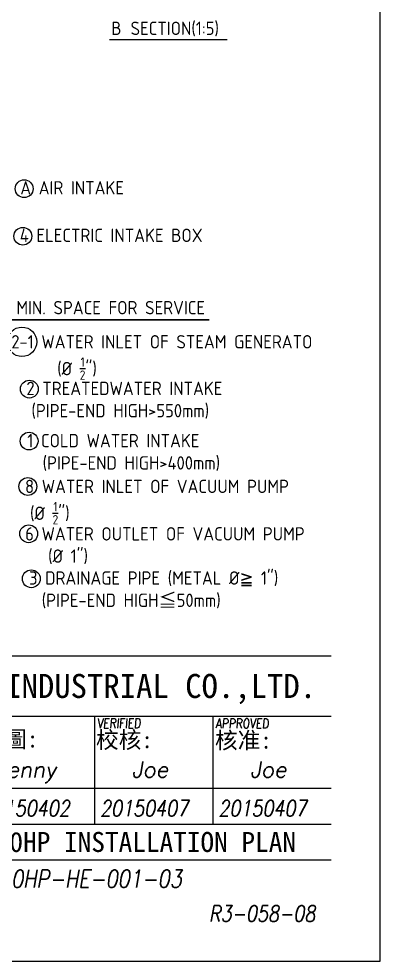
# Model space of a CAD drawing. Header units: millimetres. Extents: x -203524 to 13185, y 0 to 34178.
# Drawn here: x 11159 to 13185, y 0 to 5291 of the extents above; entities that cross this region are included whole.
import ezdxf

# ---------------------------------------------------------------- set-up
doc = ezdxf.new("R2010")
doc.units = ezdxf.units.MM
doc.header["$MEASUREMENT"] = 0
doc.layers.get('0').update_dxf_attribs({"lineweight": 25})
for name, color, linetype, lineweight in [('D', 3, 'Continuous', 13), ('F', 7, 'Continuous', 15), ('T', 4, 'Continuous', 15)]:
    doc.layers.add(name, color=color, linetype=linetype, lineweight=lineweight)
doc.styles.get("Standard").update_dxf_attribs({"font": 'KAIU.TTF'})
doc.styles.add('STU25', font='isocp2.shx')
doc.styles.add('Text', font='romans.shx', dxfattribs={"width": 0.8, "oblique": 10})
doc.dimstyles.new('STU25$7', dxfattribs={"dimscale": 35, "dimtxt": 2.5, "dimasz": 2, "dimexe": 1.25, "dimexo": 0.625, "dimgap": 1, "dimtad": 0, "dimdec": 4, "dimdsep": 46, "dimtxsty": 'STU25', "dimcen": 2.5, "dimazin": 2, "dimtfac": 1, "dimtdec": 4, "dimtmove": 0, "dimatfit": 3, "dimfxl": 0, "dimtolj": 1, "dimtzin": 0, "dimarcsym": 0})

msp = doc.modelspace()

# ---------------------------------------------------------------- linework, layer by layer
at = {"layer": 'D'}
msp.add_line((11666.886, 5174.505), (12326.666, 5174.505), dxfattribs=at)
for centre, radius in [((11188.543, 4337.382), 50), ((11181.141, 4070.367), 50), ((11176.452, 3477.704), 82.93), ((11217.798, 3212.19), 50), ((11216.342, 2920.31), 50), ((11209.373, 2665.159), 50), ((11214.17, 2399.744), 50), ((11228.674, 2147.151), 50)]:
    msp.add_circle(centre, radius, dxfattribs=at)
at = {"layer": 'F', "color": 7}
for p, q in [((7015.979, 1714.021), (12910.979, 1714.021)), ((9510.99, 1714.021), (12910.979, 1714.021)), ((7015.979, 1376.521), (12910.979, 1376.521)), ((11583.479, 1376.521), (11583.479, 769.021)), ((12247.229, 1376.521), (12247.229, 769.021)), ((7015.979, 971.521), (12910.979, 971.521)), ((9670.979, 971.521), (12910.979, 971.521)), ((10255.979, 971.521), (12910.979, 971.521)), ((7015.979, 769.021), (12910.979, 769.021)), ((12910.979, 566.521), (7015.979, 566.521))]:
    msp.add_line(p, q, dxfattribs=at)
at = {"layer": 'F', "color": 6}
msp.add_lwpolyline([(0, 9270), (0, 0), (13185, 0), (13185, 9270)], close=True, dxfattribs=at)
msp.add_lwpolyline([(0, 9270), (0, 0), (13185, 0), (13185, 9270)], close=True, dxfattribs=at)

# ---------------------------------------------------------------- texts
at = {"insert": (10442.236, 1612.679), "char_height": 135, "attachment_point": 1, "style": 'STU25'}
msp.add_mtext('{\\f標楷體|b0|i0|c136|p65;STURDY\\H0.9667x; \\H1.034x;INDUSTRIAL CO.,LTD.}', dxfattribs=at)
at = {"layer": 'D', "color": 4}
msp.add_text('SAT-500HP INSTALLATION PLAN', height=112.5, dxfattribs=at).set_placement((10646.915, 613.035))
at = {"layer": 'D', "color": 11, "char_height": 75, "attachment_point": 1}
for s, insert in [('{\\Fisocp2.shx;B} {\\Fisocp2.shx;SECTION(1:5)}', (11677.119, 5275.422)), ('{\\Fisocp2.shx;\\C3;A AIR INTAKE}', (11166.827, 4380.025)), ('{\\Fisocp2.shx;\\C3;4 ELECTRIC INTAKE BOX}', (11164.243, 4113.01)), ('{\\Fisocp2.shx;\\C3;MIN. SPACE FOR SERVICE}', (11144.881, 3706.962)), ('{\\Fisocp2.shx;\\C3;2 TREATEDWATER INTAKE\\P\\f???|b0|i0|c0|p65; \\Fisocp2.shx;(PIPE-END HIGH>550mm)}', (11201.416, 3253.572)), ('{\\Fisocp2.shx;\\C3;1 COLD WATER INTAKE\\P  (PIPE-END HIGH>400mm)}', (11206.275, 2960.309)), ('\\A1;{\\Fisocp2.shx;\\C3;8 WATER INLET OF VACUUM PUMP\\P\\f???|b0|i0|c0|p65; \\Fisocp2.shx;(%%c \\H0.7x;\\S1/2;\\H1.429x;")}', (11193.504, 2703.133)), ('{\\Fisocp2.shx;\\C3;3 DRAINAGE PIPE (METAL %%C\\f新細明體|b0|i0|c136|p18;≧\\Fisocp2.shx; 1")\\P\\f????|b0|i0|c0|p18; \\Fisocp2.shx; (PIPE-END HIGH\\f標楷體|b0|i0|c136|p65;≦\\Fisocp2.shx;50mm)}', (11216.223, 2188.95))]:
    msp.add_mtext(s, dxfattribs=dict(at, insert=insert))
at = {"layer": 'D', "color": 11, "char_height": 75, "attachment_point": 1, "style": 'STU25'}
for s, insert in [('\\A1;{\\C3;2-1 WATER INLET OF STEAM GENERATO\\P      (%%c \\H0.7x;\\S1/2;\\H1.429x;")}', (11116.65, 3515.24)), ('{\\C3;6 WATER OUTLET OF VACUUM PUMP\\P   (%%c 1")}', (11194.362, 2436.8))]:
    msp.add_mtext(s, dxfattribs=dict(at, insert=insert))
at = {"layer": 'F', "color": 1, "lineweight": 15, "style": 'Text', "oblique": 5, "width": 0.8}
for s, p in [('VERIFIED', (11597.433, 1309.051)), ('APPROVED', (12262.51, 1307.802))]:
    msp.add_text(s, height=54, dxfattribs=at).set_placement(p)
at = {"layer": 'F', "lineweight": -3}
for s, p in [('繪圖:', (10949.237, 1199.862)), ('校核:', (11591.381, 1195.874)), ('核准:', (12258.537, 1193.373))]:
    msp.add_text(s, height=93.4085, dxfattribs=at).set_placement(p)
at = {"layer": 'T', "lineweight": 20, "style": 'Text', "oblique": 10}
for s, p in [('Jenny', (11029.546, 1031.163)), ('Joe', (11791.992, 1031.163)), ('Joe', (12455.742, 1031.163))]:
    msp.add_text(s, height=90, dxfattribs=at).set_placement(p)
at = {"layer": 'T', "lineweight": 20, "style": 'Text', "oblique": 10, "width": 0.8}
for s, height, p in [('20150402', 90, (10950.922, 813.25)), ('20150407', 90, (11614.672, 813.25)), ('20150407', 90, (12278.422, 813.25)), ('SAT-500HP-HE-001-03', 99, (10708.259, 413.064))]:
    msp.add_text(s, height=height, dxfattribs=at).set_placement(p)
at = {"layer": 'T', "linetype": 'Continuous', "lineweight": 20, "insert": (12225.83, 312.023), "char_height": 90, "attachment_point": 1, "style": 'Text'}
msp.add_mtext('R3-058-08', dxfattribs=at)

# ---------------------------------------------------------------- leaders
at = {"layer": 'D'}
msp.add_leader([(10748.357, 3837.967), (11119.963, 3601.006), (12225.78, 3601.006)], dimstyle='STU25$7', override={"dimgap": 1, "dimtad": 0}, dxfattribs=at)

doc.saveas('drawing.dxf')
